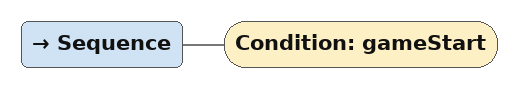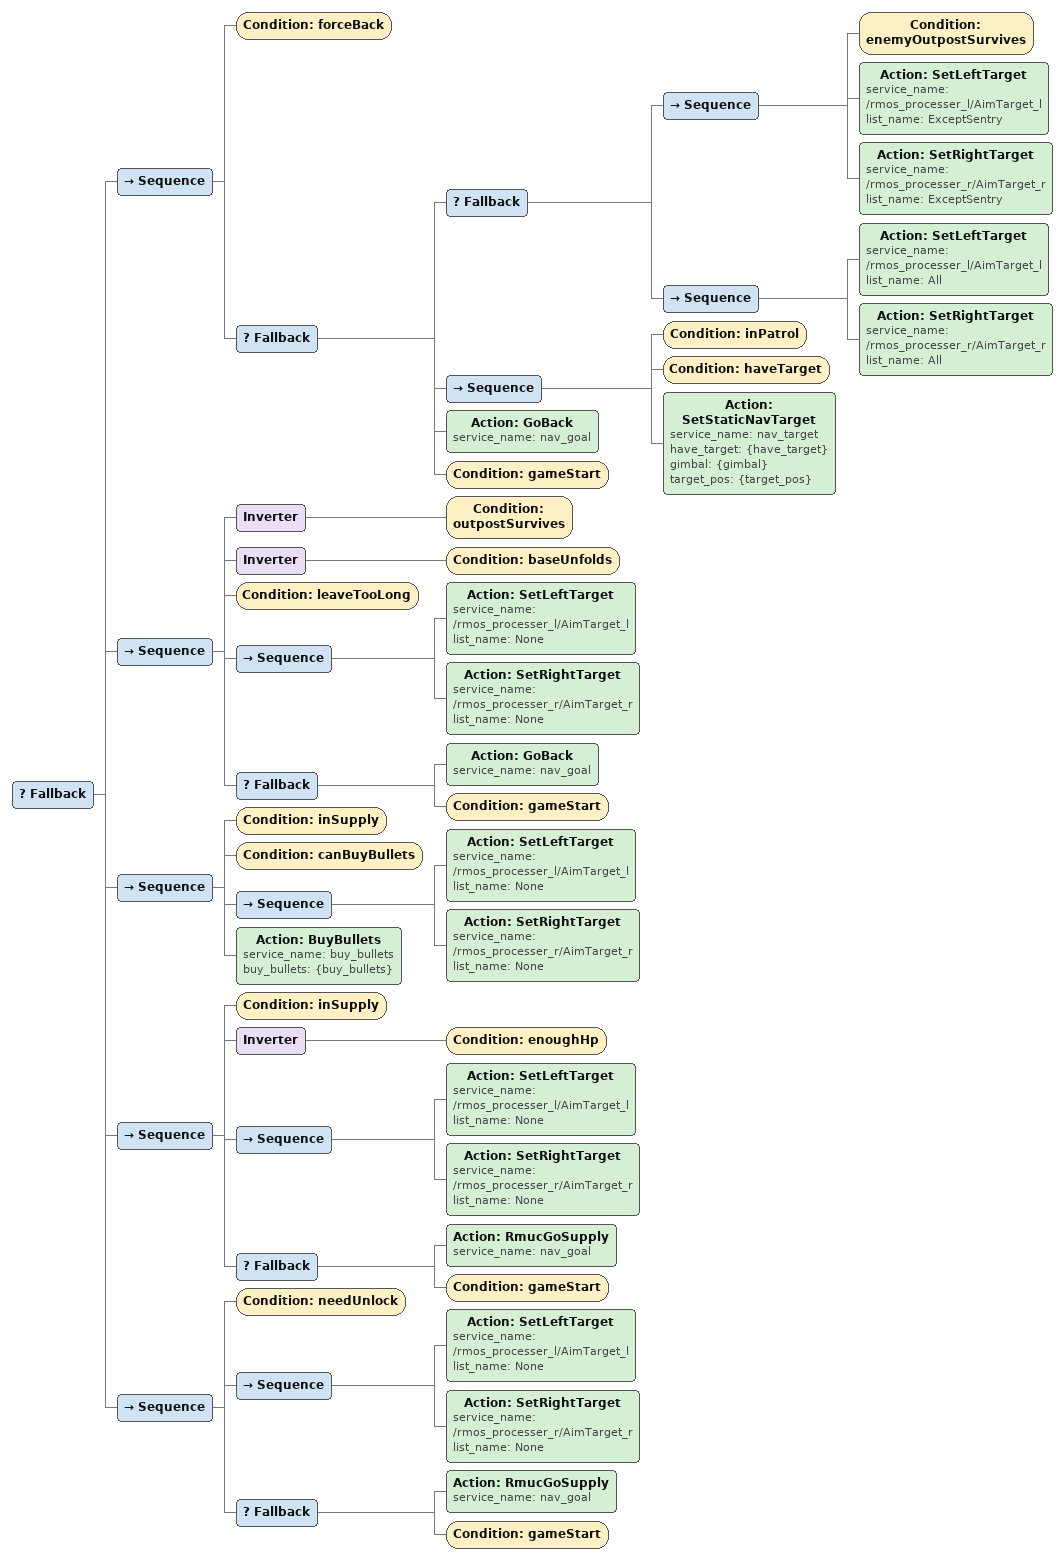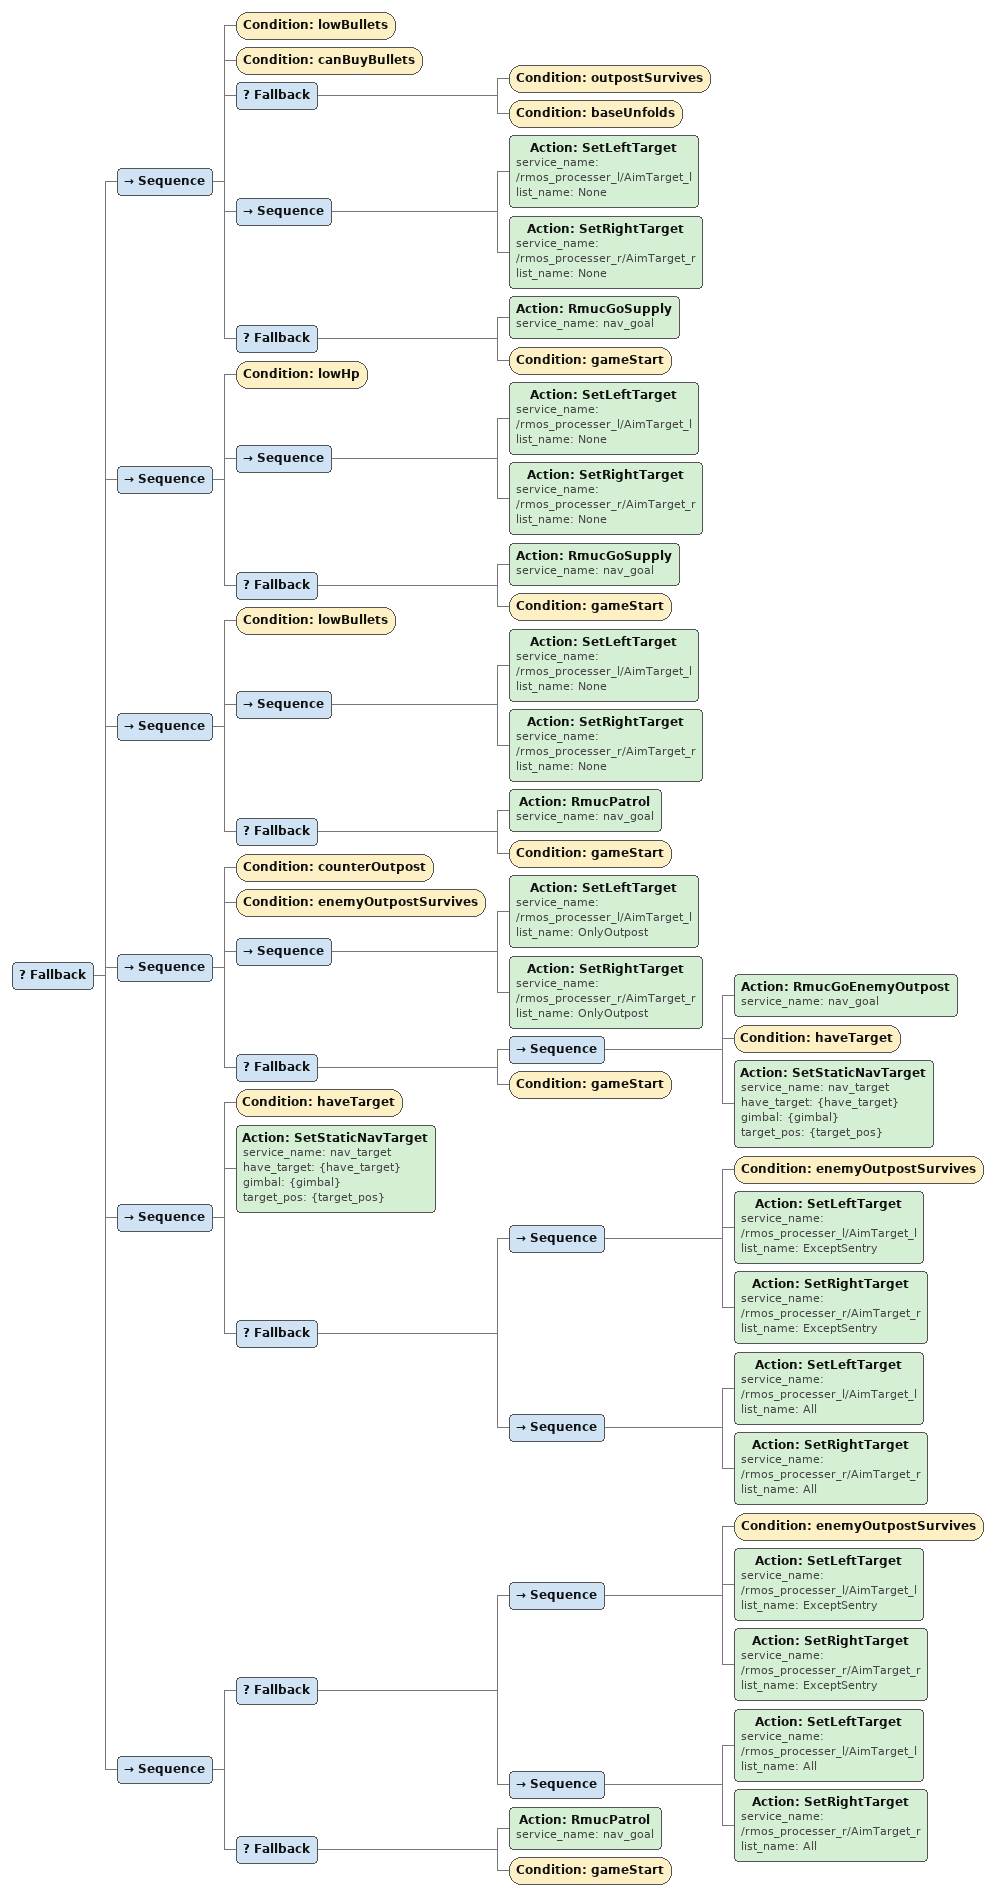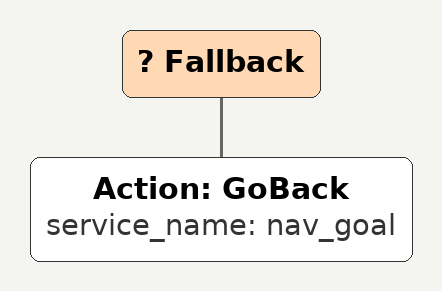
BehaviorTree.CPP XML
<Sequence>

  <Condition ID="gameStart"/>

</Sequence>

<Fallback>

  <!-- 一、云台手要求——强制待在巡逻区 -->
  <Sequence>
    <Condition ID="forceBack"/>
    <Fallback>
      <!-- 1-设置目标 -->
        <Fallback>
          <!-- 敌方前哨站存活——ExceptSentry -->
          <Sequence>
            <Condition ID="enemyOutpostSurvives"/>
            <Action ID="SetLeftTarget" service_name="/rmos_processer_l/AimTarget_l" list_name="ExceptSentry"/>
            <Action ID="SetRightTarget" service_name="/rmos_processer_r/AimTarget_r" list_name="ExceptSentry"/>
          </Sequence>
          <!-- 所有 -->
          <Sequence>
            <Action ID="SetLeftTarget" service_name="/rmos_processer_l/AimTarget_l" list_name="All"/>
            <Action ID="SetRightTarget" service_name="/rmos_processer_r/AimTarget_r" list_name="All"/>
          </Sequence>
        </Fallback>
      <!-- 2-在巡逻区 有目标 -->
      <Sequence>
        <Condition ID="inPatrol"/>
        <Condition ID="haveTarget"/>
        <Action ID="SetStaticNavTarget" service_name="nav_target" have_target="{have_target}" gimbal="{gimbal}" target_pos="{target_pos}"/>
      </Sequence>
      <!-- 3-不在巡逻区或者无目标 -->
      <Action ID="GoBack" service_name="nav_goal"/>
      <Condition ID="gameStart"/> <!-- TODO : 强制正确 -->
    </Fallback>
  </Sequence>

  <!-- 二、前哨站未存活且基地护甲未展开且离开时间大于一定值——必须回巡逻区 -->
  <Sequence>
    <Inverter>
      <Condition ID="outpostSurvives"/>
    </Inverter>
    <Inverter>
      <Condition ID="baseUnfolds"/>
    </Inverter>
    <Condition ID="leaveTooLong"/>
      <Sequence>
        <Action ID="SetLeftTarget" service_name="/rmos_processer_l/AimTarget_l" list_name="None"/>
        <Action ID="SetRightTarget" service_name="/rmos_processer_r/AimTarget_r" list_name="None"/>
      </Sequence>
    <Fallback>
      <Action ID="GoBack" service_name="nav_goal"/>
      <Condition ID="gameStart"/> <!-- TODO : 强制正确 -->
    </Fallback>
  </Sequence>

  <!-- 三、如果在补给区并且可以补给弹丸——补给弹丸 -->
  <Sequence>
    <Condition ID="inSupply"/>
    <Condition ID="canBuyBullets"/>
      <Sequence>
        <Action ID="SetLeftTarget" service_name="/rmos_processer_l/AimTarget_l" list_name="None"/>
        <Action ID="SetRightTarget" service_name="/rmos_processer_r/AimTarget_r" list_name="None"/>
      </Sequence>
    <Action ID="BuyBullets" service_name="buy_bullets" buy_bullets="{buy_bullets}"/>
  </Sequence>

  <!-- 四、如果在补给区且血量不充足——回补给区 -->
  <Sequence>
    <Condition ID="inSupply"/>
    <Inverter>
      <Condition ID="enoughHp"/>
    </Inverter>
      <Sequence>
        <Action ID="SetLeftTarget" service_name="/rmos_processer_l/AimTarget_l" list_name="None"/>
        <Action ID="SetRightTarget" service_name="/rmos_processer_r/AimTarget_r" list_name="None"/>
      </Sequence>
    <Fallback>
      <Action ID="RmucGoSupply" service_name="nav_goal"/>
      <Condition ID="gameStart"/> <!-- TODO : 强制正确 -->
    </Fallback>
  </Sequence>

  <!-- 五、如果需要解锁发射机构——回补给区 -->
  <Sequence>
    <Condition ID="needUnlock"/>
      <Sequence>
        <Action ID="SetLeftTarget" service_name="/rmos_processer_l/AimTarget_l" list_name="None"/>
        <Action ID="SetRightTarget" service_name="/rmos_processer_r/AimTarget_r" list_name="None"/>
      </Sequence>
    <Fallback>
      <Action ID="RmucGoSupply" service_name="nav_goal"/>
      <Condition ID="gameStart"/> <!-- TODO : 强制正确 -->
    </Fallback>
  </Sequence>

</Fallback>

<Fallback>

  <!-- 六、如果没弹丸且可以补给弹丸且（前哨站存活或基地装甲板展开）——回补给区 -->
  <Sequence>
    <Condition ID="lowBullets"/>
    <Condition ID="canBuyBullets"/>
    <Fallback>
      <Condition ID="outpostSurvives"/>
      <Condition ID="baseUnfolds"/>
    </Fallback>
      <Sequence>
        <Action ID="SetLeftTarget" service_name="/rmos_processer_l/AimTarget_l" list_name="None"/>
        <Action ID="SetRightTarget" service_name="/rmos_processer_r/AimTarget_r" list_name="None"/>
      </Sequence>
    <Fallback>
      <Action ID="RmucGoSupply" service_name="nav_goal"/>
      <Condition ID="gameStart"/> <!-- TODO : 强制正确 -->
    </Fallback>
  </Sequence>

  <!-- 七、如果血少——回补给区 -->
  <Sequence>
    <Condition ID="lowHp"/>
      <Sequence>
        <Action ID="SetLeftTarget" service_name="/rmos_processer_l/AimTarget_l" list_name="None"/>
        <Action ID="SetRightTarget" service_name="/rmos_processer_r/AimTarget_r" list_name="None"/>
      </Sequence>
    <Fallback>
      <Action ID="RmucGoSupply" service_name="nav_goal"/>
      <Condition ID="gameStart"/> <!-- TODO : 强制正确 -->
    </Fallback>
  </Sequence>

  <!-- 八、如果没弹丸——乱跑 -->
  <Sequence>
    <Condition ID="lowBullets"/>
      <Sequence>
        <Action ID="SetLeftTarget" service_name="/rmos_processer_l/AimTarget_l" list_name="None"/>
        <Action ID="SetRightTarget" service_name="/rmos_processer_r/AimTarget_r" list_name="None"/>
      </Sequence>
    <Fallback>
      <Action ID="RmucPatrol" service_name="nav_goal"/>
      <Condition ID="gameStart"/> <!-- TODO : 强制正确 -->
    </Fallback>
  </Sequence>

  <!-- 九、如果需要反前哨站且敌方前哨站存活——到台阶上 如果到台阶了且有目标——打 -->
  <Sequence>
    <Condition ID="counterOutpost"/>
    <Condition ID="enemyOutpostSurvives"/>
      <Sequence>
        <Action ID="SetLeftTarget" service_name="/rmos_processer_l/AimTarget_l" list_name="OnlyOutpost"/>
        <Action ID="SetRightTarget" service_name="/rmos_processer_r/AimTarget_r" list_name="OnlyOutpost"/>
      </Sequence>
    <Fallback>
      <Sequence>
        <Action ID="RmucGoEnemyOutpost" service_name="nav_goal"/>
        <Condition ID="haveTarget"/>
        <Action ID="SetStaticNavTarget" service_name="nav_target" have_target="{have_target}" gimbal="{gimbal}" target_pos="{target_pos}"/>
      </Sequence>
      <Condition ID="gameStart"/> <!-- TODO : 强制正确 -->
    </Fallback>
  </Sequence>

  <!-- 十、如果有目标——停下打 -->
  <Sequence>
    <Condition ID="haveTarget"/>
    <Action ID="SetStaticNavTarget" service_name="nav_target" have_target="{have_target}" gimbal="{gimbal}" target_pos="{target_pos}"/>
      <Fallback>
        <!-- 敌方前哨站存活——ExceptSentry -->
        <Sequence>
          <Condition ID="enemyOutpostSurvives"/>
          <Action ID="SetLeftTarget" service_name="/rmos_processer_l/AimTarget_l" list_name="ExceptSentry"/>
          <Action ID="SetRightTarget" service_name="/rmos_processer_r/AimTarget_r" list_name="ExceptSentry"/>
        </Sequence>
        <!-- 所有 -->
        <Sequence>
          <Action ID="SetLeftTarget" service_name="/rmos_processer_l/AimTarget_l" list_name="All"/>
          <Action ID="SetRightTarget" service_name="/rmos_processer_r/AimTarget_r" list_name="All"/>
        </Sequence>
      </Fallback>
  </Sequence>

  <!-- 十一、巡逻 -->
  <Sequence>
      <Fallback>
        <!-- 敌方前哨站存活——ExceptSentry -->
        <Sequence>
          <Condition ID="enemyOutpostSurvives"/>
          <Action ID="SetLeftTarget" service_name="/rmos_processer_l/AimTarget_l" list_name="ExceptSentry"/>
          <Action ID="SetRightTarget" service_name="/rmos_processer_r/AimTarget_r" list_name="ExceptSentry"/>
        </Sequence>
        <!-- 所有 -->
        <Sequence>
          <Action ID="SetLeftTarget" service_name="/rmos_processer_l/AimTarget_l" list_name="All"/>
          <Action ID="SetRightTarget" service_name="/rmos_processer_r/AimTarget_r" list_name="All"/>
        </Sequence>
      </Fallback>
    <Fallback>
      <Action ID="RmucPatrol" service_name="nav_goal"/>
      <Condition ID="gameStart"/> <!-- TODO : 强制正确 -->
    </Fallback>
  </Sequence>

</Fallback>

<Fallback>
  <Action ID="GoBack" service_name="nav_goal"/>
</Fallback>
